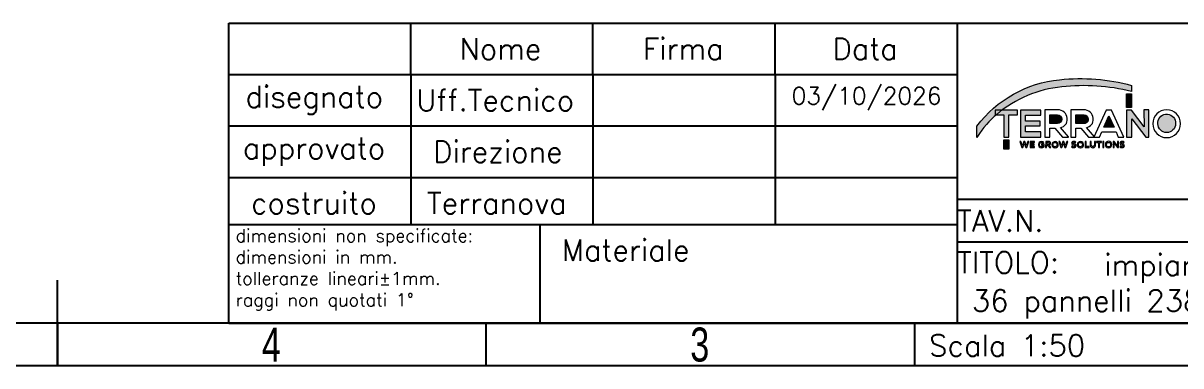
# Model space of a CAD drawing. Header units: millimetres. Extents: x -116399 to 112199, y -90759 to -31335.
# Drawn here: x -26224 to -19469, y -52637 to -50637 of the extents above; entities that cross this region are included whole.
import ezdxf

# ---------------------------------------------------------------- set-up
doc = ezdxf.new("R2010")
doc.units = ezdxf.units.MM
doc.layers.add('Livello 1', color=7, linetype='Continuous', lineweight=0)
doc.styles.add('Annotative', font='simplex.shx', dxfattribs={"height": 2.5})
doc.styles.add('Michele', font='simplex.shx', dxfattribs={"height": 2.5})
doc.styles.add('SLDTEXTSTYLE0', font='TXT', dxfattribs={"width": 0.75})

# ---------------------------------------------------------------- blocks, each defined once
blk = doc.blocks.new('1_50 TERRANOVA oriz A3')
at = {"layer": 'Livello 1'}
h = blk.add_hatch(color=40, dxfattribs=at)
edge = h.paths.add_edge_path()
edge.add_spline(control_points=[(16267.6, -12713.3), (16130.9, -12676.4), (15988.6, -12665.2), (15847.8, -12680.2), (15656.2, -12698.9), (15481.2, -12797.1), (15365.5, -12950.9), (15365.5, -12950.9), (15365.5, -13016.4), (15365.5, -13016.4), (15365.5, -13016.4), (15368.4, -13011.4), (15368.4, -13011.4), (15399.3, -12962.1), (15437.9, -12918.1), (15482.7, -12880.9), (15589.7, -12791), (15721.5, -12735.6), (15860.7, -12722.2), (15996.4, -12706.4), (16133.9, -12715.5), (16266.4, -12749), (16266.4, -12749), (16267.6, -12713.3), (16267.6, -12713.3)], knot_values=[0, 0, 0, 0, 1, 1, 1, 2, 2, 2, 3, 3, 3, 4, 4, 4, 5, 5, 5, 6, 6, 6, 7, 7, 7, 8, 8, 8, 8], degree=3, periodic=0)
h = blk.add_hatch(color=74, dxfattribs=at)
h.dxf.hatch_style = 2
h.paths.add_polyline_path([(16238, -12762), (16267.4, -12762), (16267.4, -12841.4), (16238, -12841.4)])
h = blk.add_hatch(color=252, dxfattribs=at)
edge = h.paths.add_edge_path()
edge.add_spline(control_points=[(15522.3, -12884.4), (15522.3, -12884.4), (15472.2, -12884.4), (15472.2, -12884.4), (15472.2, -12884.4), (15472.2, -12857.3), (15472.2, -12857.3), (15472.2, -12857.3), (15602.1, -12857.3), (15602.1, -12857.3), (15602.1, -12857.3), (15602.1, -12884.4), (15602.1, -12884.4), (15602.1, -12884.4), (15552, -12884.4), (15552, -12884.4), (15552, -12884.4), (15552, -13015.1), (15552, -13015.1), (15552, -13015.1), (15522.3, -13015.1), (15522.3, -13015.1), (15522.3, -13015.1), (15522.3, -12884.4), (15522.3, -12884.4)], knot_values=[0, 0, 0, 0, 1, 1, 1, 2, 2, 2, 3, 3, 3, 4, 4, 4, 5, 5, 5, 6, 6, 6, 7, 7, 7, 8, 8, 8, 8], degree=3, periodic=0)
h = blk.add_hatch(color=252, dxfattribs=at)
edge = h.paths.add_edge_path()
edge.add_spline(control_points=[(15737.5, -13015.1), (15737.5, -13015.1), (15619.5, -13015.1), (15619.5, -13015.1), (15619.5, -13015.1), (15619.5, -12857.5), (15619.5, -12857.5), (15619.5, -12857.5), (15737.5, -12857.5), (15737.5, -12857.5), (15737.5, -12857.5), (15737.5, -12886.4), (15737.5, -12886.4), (15737.5, -12886.4), (15649.3, -12886.4), (15649.3, -12886.4), (15649.3, -12886.4), (15649.3, -12921.7), (15649.3, -12921.7), (15649.3, -12921.7), (15734.7, -12921.7), (15734.7, -12921.7), (15734.7, -12921.7), (15734.7, -12949.4), (15734.7, -12949.4), (15734.7, -12949.4), (15649.3, -12949.4), (15649.3, -12949.4), (15649.3, -12949.4), (15649.3, -12984.6), (15649.3, -12984.6), (15649.3, -12984.6), (15737.5, -12984.6), (15737.5, -12984.6), (15737.5, -12984.6), (15737.5, -13015.1), (15737.5, -13015.1)], knot_values=[0, 0, 0, 0, 1, 1, 1, 2, 2, 2, 3, 3, 3, 4, 4, 4, 5, 5, 5, 6, 6, 6, 7, 7, 7, 8, 8, 8, 9, 9, 9, 10, 10, 10, 11, 11, 11, 12, 12, 12, 12], degree=3, periodic=0)
h = blk.add_hatch(color=252, dxfattribs=at)
edge = h.paths.add_edge_path()
edge.add_spline(control_points=[(15790.5, -12885.1), (15790.5, -12885.1), (15790.5, -12935.6), (15790.5, -12935.6), (15790.5, -12935.6), (15835.8, -12935.6), (15835.8, -12935.6), (15849.7, -12935.6), (15861, -12924.3), (15861, -12910.4), (15861, -12896.4), (15849.7, -12885.1), (15835.8, -12885.1), (15835.8, -12885.1), (15790.5, -12885.1), (15790.5, -12885.1)], knot_values=[0, 0, 0, 0, 1, 1, 1, 2, 2, 2, 3, 3, 3, 4, 4, 4, 5, 5, 5, 5], degree=3, periodic=0)
edge = h.paths.add_edge_path(flags=0)
h = blk.add_hatch(color=252, dxfattribs=at)
edge = h.paths.add_edge_path()
edge.add_spline(control_points=[(15942.5, -12885.1), (15942.5, -12885.1), (15942.5, -12935.6), (15942.5, -12935.6), (15942.5, -12935.6), (15987.7, -12935.6), (15987.7, -12935.6), (16001.1, -12937.1), (16013.2, -12927.3), (16014.7, -12913.9), (16014.8, -12912.7), (16014.9, -12911.5), (16014.8, -12910.4), (16015.1, -12896.6), (16004.1, -12885.3), (15990.4, -12885), (15989.5, -12885), (15988.6, -12885.1), (15987.7, -12885.1), (15987.7, -12885.1), (15942.5, -12885.1), (15942.5, -12885.1)], knot_values=[0, 0, 0, 0, 1, 1, 1, 2, 2, 2, 3, 3, 3, 4, 4, 4, 5, 5, 5, 6, 6, 6, 7, 7, 7, 7], degree=3, periodic=0)
edge = h.paths.add_edge_path(flags=0)
h = blk.add_hatch(color=252, dxfattribs=at)
edge = h.paths.add_edge_path()
edge.add_spline(control_points=[(16135.8, -12890.4), (16135.8, -12890.4), (16106.5, -12957.5), (16106.5, -12957.5), (16106.5, -12957.5), (16165.1, -12957.5), (16165.1, -12957.5), (16165.1, -12957.5), (16135.8, -12890.4), (16135.8, -12890.4)], knot_values=[0, 0, 0, 0, 1, 1, 1, 2, 2, 2, 3, 3, 3, 3], degree=3, periodic=0)
edge = h.paths.add_edge_path(flags=0)
h = blk.add_hatch(color=252, dxfattribs=at)
edge = h.paths.add_edge_path()
edge.add_spline(control_points=[(16339.2, -12856.4), (16339.2, -12856.4), (16369, -12856.4), (16369, -12856.4), (16369, -12856.4), (16369, -13015.1), (16369, -13015.1), (16369, -13015.1), (16351.4, -13015.1), (16351.4, -13015.1), (16351.4, -13015.1), (16268.5, -12909.3), (16268.5, -12909.3), (16268.5, -12909.3), (16268.5, -13015.1), (16268.5, -13015.1), (16268.5, -13015.1), (16238.8, -13015.1), (16238.8, -13015.1), (16238.8, -13015.1), (16238.8, -12857.5), (16238.8, -12857.5), (16238.8, -12857.5), (16267.1, -12857.5), (16267.1, -12857.5), (16267.1, -12857.5), (16340.1, -12955.2), (16340.1, -12955.2), (16340.1, -12955.2), (16339.2, -12856.4), (16339.2, -12856.4)], knot_values=[0, 0, 0, 0, 1, 1, 1, 2, 2, 2, 3, 3, 3, 4, 4, 4, 5, 5, 5, 6, 6, 6, 7, 7, 7, 8, 8, 8, 9, 9, 9, 10, 10, 10, 10], degree=3, periodic=0)
h = blk.add_hatch(color=252, dxfattribs=at)
edge = h.paths.add_edge_path()
edge.add_spline(control_points=[(16420.7, -12937), (16420.7, -12965.5), (16443.8, -12988.7), (16472.4, -12988.7), (16500.9, -12988.7), (16524.1, -12965.5), (16524.1, -12937), (16526.4, -12908.5), (16505.2, -12883.4), (16476.6, -12881), (16448.1, -12878.7), (16423.1, -12899.9), (16420.7, -12928.5), (16420.5, -12931.3), (16420.5, -12934.2), (16420.7, -12937)], knot_values=[0, 0, 0, 0, 1, 1, 1, 2, 2, 2, 3, 3, 3, 4, 4, 4, 5, 5, 5, 5], degree=3, periodic=0)
edge = h.paths.add_edge_path(flags=0)
h = blk.add_hatch(color=94, dxfattribs=at)
h.dxf.hatch_style = 2
h.paths.add_polyline_path([(15522.5, -13031), (15552, -13031), (15552, -13085.5), (15522.5, -13085.5)])
h = blk.add_hatch(color=74, dxfattribs=at)
h.dxf.hatch_style = 2
h.paths.add_polyline_path([(15522.5, -13031), (15552, -13031), (15552, -13085.5), (15522.5, -13085.5)])
for p, q in [((11000, -14100), (11000, -12350)), ((11000, -12350), (19750, -12350)), ((12062.5, -12650), (12062.5, -12350)), ((13125, -12650), (13125, -12350)), ((14187.5, -12650), (14187.5, -12350)), ((15250, -12350), (15250, -14100)), ((11000, -12650), (15250, -12650)), ((12062.5, -12650), (12062.5, -13525)), ((13125, -12650), (13125, -13525)), ((14187.5, -12650), (14187.5, -13525)), ((11000, -12950), (15250, -12950)), ((11000, -13250), (15250, -13250)), ((19750, -13379), (15250, -13379)), ((11000, -13525), (15250, -13525)), ((12814, -13525), (12814, -14100)), ((19750, -13629), (15250, -13629)), ((11000, -14100), (19750, -14100))]:
    blk.add_line(p, q)
at = {"color": 7, "linetype": 'Continuous'}
for p, q in [((10000, -14350), (10000, -13850)), ((19750, -14100), (250, -14100)), ((10000, -14100), (10000, -14350)), ((12500, -14100), (12500, -14350)), ((15000, -14100), (15000, -14350)), ((20000, -14350), (0, -14350))]:
    blk.add_line(p, q, dxfattribs=at)
at = {"layer": 'Livello 1'}
for points in [[(16238, -12762), (16267.4, -12762), (16267.4, -12841.4), (16238, -12841.4)], [(15522.5, -13031), (15552, -13031), (15552, -13085.5), (15522.5, -13085.5)], [(15522.5, -13031), (15552, -13031), (15552, -13085.5), (15522.5, -13085.5)]]:
    blk.add_lwpolyline(points, close=True, dxfattribs=at)
for points, knots in [([(16267.6, -12713.3), (16130.9, -12676.4), (15988.6, -12665.2), (15847.8, -12680.2), (15656.2, -12698.9), (15481.2, -12797.1), (15365.5, -12950.9), (15365.5, -12950.9), (15365.5, -13016.4), (15365.5, -13016.4), (15365.5, -13016.4), (15368.4, -13011.4), (15368.4, -13011.4), (15399.3, -12962.1), (15437.9, -12918.1), (15482.7, -12880.9), (15589.7, -12791), (15721.5, -12735.6), (15860.7, -12722.2), (15996.4, -12706.4), (16133.9, -12715.5), (16266.4, -12749), (16266.4, -12749), (16267.6, -12713.3), (16267.6, -12713.3)], [0, 0, 0, 0, 1, 1, 1, 2, 2, 2, 3, 3, 3, 4, 4, 4, 5, 5, 5, 6, 6, 6, 7, 7, 7, 8, 8, 8, 8]), ([(15522.3, -12884.4), (15522.3, -12884.4), (15472.2, -12884.4), (15472.2, -12884.4), (15472.2, -12884.4), (15472.2, -12857.3), (15472.2, -12857.3), (15472.2, -12857.3), (15602.1, -12857.3), (15602.1, -12857.3), (15602.1, -12857.3), (15602.1, -12884.4), (15602.1, -12884.4), (15602.1, -12884.4), (15552, -12884.4), (15552, -12884.4), (15552, -12884.4), (15552, -13015.1), (15552, -13015.1), (15552, -13015.1), (15522.3, -13015.1), (15522.3, -13015.1), (15522.3, -13015.1), (15522.3, -12884.4), (15522.3, -12884.4)], [0, 0, 0, 0, 1, 1, 1, 2, 2, 2, 3, 3, 3, 4, 4, 4, 5, 5, 5, 6, 6, 6, 7, 7, 7, 8, 8, 8, 8]), ([(15737.5, -13015.1), (15737.5, -13015.1), (15619.5, -13015.1), (15619.5, -13015.1), (15619.5, -13015.1), (15619.5, -12857.5), (15619.5, -12857.5), (15619.5, -12857.5), (15737.5, -12857.5), (15737.5, -12857.5), (15737.5, -12857.5), (15737.5, -12886.4), (15737.5, -12886.4), (15737.5, -12886.4), (15649.3, -12886.4), (15649.3, -12886.4), (15649.3, -12886.4), (15649.3, -12921.7), (15649.3, -12921.7), (15649.3, -12921.7), (15734.7, -12921.7), (15734.7, -12921.7), (15734.7, -12921.7), (15734.7, -12949.4), (15734.7, -12949.4), (15734.7, -12949.4), (15649.3, -12949.4), (15649.3, -12949.4), (15649.3, -12949.4), (15649.3, -12984.6), (15649.3, -12984.6), (15649.3, -12984.6), (15737.5, -12984.6), (15737.5, -12984.6), (15737.5, -12984.6), (15737.5, -13015.1), (15737.5, -13015.1)], [0, 0, 0, 0, 1, 1, 1, 2, 2, 2, 3, 3, 3, 4, 4, 4, 5, 5, 5, 6, 6, 6, 7, 7, 7, 8, 8, 8, 9, 9, 9, 10, 10, 10, 11, 11, 11, 12, 12, 12, 12]), ([(15900.3, -13015.1), (15900.3, -13015.1), (15865.1, -13015.1), (15865.1, -13015.1), (15865.1, -13015.1), (15819, -12962.2), (15819, -12962.2), (15819, -12962.2), (15790.5, -12962.2), (15790.5, -12962.2), (15790.5, -12962.2), (15790.5, -13015.1), (15790.5, -13015.1), (15790.5, -13015.1), (15760.8, -13015.1), (15760.8, -13015.1), (15760.8, -13015.1), (15760.8, -12856.4), (15760.8, -12856.4), (15760.8, -12856.4), (15835.8, -12856.4), (15835.8, -12856.4), (15864.9, -12854.3), (15890.3, -12876.1), (15892.4, -12905.3), (15892.5, -12906.6), (15892.6, -12908), (15892.6, -12909.3), (15894.3, -12933.7), (15876.9, -12955.3), (15852.7, -12958.9), (15852.7, -12958.9), (15900.3, -13012.9), (15900.3, -13012.9), (15900.3, -13012.9), (15900.3, -13015.1), (15900.3, -13015.1)], [0, 0, 0, 0, 1, 1, 1, 2, 2, 2, 3, 3, 3, 4, 4, 4, 5, 5, 5, 6, 6, 6, 7, 7, 7, 8, 8, 8, 9, 9, 9, 10, 10, 10, 11, 11, 11, 12, 12, 12, 12]), ([(15790.5, -12885.1), (15790.5, -12885.1), (15790.5, -12935.6), (15790.5, -12935.6), (15790.5, -12935.6), (15835.8, -12935.6), (15835.8, -12935.6), (15849.7, -12935.6), (15861, -12924.3), (15861, -12910.4), (15861, -12896.4), (15849.7, -12885.1), (15835.8, -12885.1), (15835.8, -12885.1), (15790.5, -12885.1), (15790.5, -12885.1)], [0, 0, 0, 0, 1, 1, 1, 2, 2, 2, 3, 3, 3, 4, 4, 4, 5, 5, 5, 5]), ([(16052.4, -13015.1), (16052.4, -13015.1), (16017.1, -13015.1), (16017.1, -13015.1), (16017.1, -13015.1), (15971.3, -12962.2), (15971.3, -12962.2), (15971.3, -12962.2), (15942.7, -12962.2), (15942.7, -12962.2), (15942.7, -12962.2), (15942.7, -13015.1), (15942.7, -13015.1), (15942.7, -13015.1), (15912.3, -13015.1), (15912.3, -13015.1), (15912.3, -13015.1), (15912.3, -12856.4), (15912.3, -12856.4), (15912.3, -12856.4), (15987.3, -12856.4), (15987.3, -12856.4), (16016.5, -12854.3), (16041.8, -12876.1), (16044, -12905.3), (16044.1, -12906.6), (16044.1, -12908), (16044.1, -12909.3), (16045.8, -12933.7), (16028.5, -12955.3), (16004.2, -12958.9), (16004.2, -12958.9), (16052, -13012.9), (16052, -13012.9), (16052, -13012.9), (16052.4, -13015.1), (16052.4, -13015.1)], [0, 0, 0, 0, 1, 1, 1, 2, 2, 2, 3, 3, 3, 4, 4, 4, 5, 5, 5, 6, 6, 6, 7, 7, 7, 8, 8, 8, 9, 9, 9, 10, 10, 10, 11, 11, 11, 12, 12, 12, 12]), ([(15942.5, -12885.1), (15942.5, -12885.1), (15942.5, -12935.6), (15942.5, -12935.6), (15942.5, -12935.6), (15987.7, -12935.6), (15987.7, -12935.6), (16001.1, -12937.1), (16013.2, -12927.3), (16014.7, -12913.9), (16014.8, -12912.7), (16014.9, -12911.5), (16014.8, -12910.4), (16015.1, -12896.6), (16004.1, -12885.3), (15990.4, -12885), (15989.5, -12885), (15988.6, -12885.1), (15987.7, -12885.1), (15987.7, -12885.1), (15942.5, -12885.1), (15942.5, -12885.1)], [0, 0, 0, 0, 1, 1, 1, 2, 2, 2, 3, 3, 3, 4, 4, 4, 5, 5, 5, 6, 6, 6, 7, 7, 7, 7]), ([(16176.9, -12985.2), (16176.9, -12985.2), (16094, -12985.2), (16094, -12985.2), (16094, -12985.2), (16080.4, -13015), (16080.4, -13015), (16080.4, -13015), (16048.3, -13015), (16048.3, -13015), (16048.3, -13015), (16118.9, -12857.3), (16118.9, -12857.3), (16118.9, -12857.3), (16151.3, -12857.3), (16151.3, -12857.3), (16151.3, -12857.3), (16221.9, -13015), (16221.9, -13015), (16221.9, -13015), (16189.6, -13015), (16189.6, -13015), (16189.6, -13015), (16176.9, -12985.2), (16176.9, -12985.2)], [0, 0, 0, 0, 1, 1, 1, 2, 2, 2, 3, 3, 3, 4, 4, 4, 5, 5, 5, 6, 6, 6, 7, 7, 7, 8, 8, 8, 8]), ([(16135.8, -12890.4), (16135.8, -12890.4), (16106.5, -12957.5), (16106.5, -12957.5), (16106.5, -12957.5), (16165.1, -12957.5), (16165.1, -12957.5), (16165.1, -12957.5), (16135.8, -12890.4), (16135.8, -12890.4)], [0, 0, 0, 0, 1, 1, 1, 2, 2, 2, 3, 3, 3, 3]), ([(16339.2, -12856.4), (16339.2, -12856.4), (16369, -12856.4), (16369, -12856.4), (16369, -12856.4), (16369, -13015.1), (16369, -13015.1), (16369, -13015.1), (16351.4, -13015.1), (16351.4, -13015.1), (16351.4, -13015.1), (16268.5, -12909.3), (16268.5, -12909.3), (16268.5, -12909.3), (16268.5, -13015.1), (16268.5, -13015.1), (16268.5, -13015.1), (16238.8, -13015.1), (16238.8, -13015.1), (16238.8, -13015.1), (16238.8, -12857.5), (16238.8, -12857.5), (16238.8, -12857.5), (16267.1, -12857.5), (16267.1, -12857.5), (16267.1, -12857.5), (16340.1, -12955.2), (16340.1, -12955.2), (16340.1, -12955.2), (16339.2, -12856.4), (16339.2, -12856.4)], [0, 0, 0, 0, 1, 1, 1, 2, 2, 2, 3, 3, 3, 4, 4, 4, 5, 5, 5, 6, 6, 6, 7, 7, 7, 8, 8, 8, 9, 9, 9, 10, 10, 10, 10]), ([(16553.3, -12937), (16553.4, -12981.7), (16517.2, -13018), (16472.5, -13018.1), (16427.8, -13018.1), (16391.5, -12981.9), (16391.4, -12937.2), (16391.4, -12937.1), (16391.4, -12937.1), (16391.4, -12937), (16391.4, -12892.3), (16427.6, -12856), (16472.3, -12855.9), (16517, -12855.9), (16553.3, -12892.1), (16553.3, -12936.8), (16553.3, -12936.9), (16553.3, -12936.9), (16553.3, -12937)], [0, 0, 0, 0, 1, 1, 1, 2, 2, 2, 3, 3, 3, 4, 4, 4, 5, 5, 5, 6, 6, 6, 6]), ([(16420.7, -12937), (16420.7, -12965.5), (16443.8, -12988.7), (16472.4, -12988.7), (16500.9, -12988.7), (16524.1, -12965.5), (16524.1, -12937), (16526.4, -12908.5), (16505.2, -12883.4), (16476.6, -12881), (16448.1, -12878.7), (16423.1, -12899.9), (16420.7, -12928.5), (16420.5, -12931.3), (16420.5, -12934.2), (16420.7, -12937)], [0, 0, 0, 0, 1, 1, 1, 2, 2, 2, 3, 3, 3, 4, 4, 4, 5, 5, 5, 5]), ([(15615.1, -13040.4), (15615.1, -13040.4), (15621.8, -13040.4), (15621.8, -13040.4), (15621.8, -13040.4), (15630.3, -13066.8), (15630.3, -13066.8), (15630.3, -13066.8), (15639.1, -13040.4), (15639.1, -13040.4), (15639.1, -13040.4), (15644.4, -13040.4), (15644.4, -13040.4), (15644.4, -13040.4), (15653.2, -13066.8), (15653.2, -13066.8), (15653.2, -13066.8), (15661.7, -13040.4), (15661.7, -13040.4), (15661.7, -13040.4), (15668.2, -13040.4), (15668.2, -13040.4), (15668.2, -13040.4), (15655.9, -13075.6), (15655.9, -13075.6), (15655.9, -13075.6), (15650.4, -13075.6), (15650.4, -13075.6), (15650.4, -13075.6), (15641.8, -13050.1), (15641.8, -13050.1), (15641.8, -13050.1), (15632.9, -13075.6), (15632.9, -13075.6), (15632.9, -13075.6), (15627.5, -13075.6), (15627.5, -13075.6), (15627.5, -13075.6), (15615.1, -13040.4), (15615.1, -13040.4)], [0, 0, 0, 0, 1, 1, 1, 2, 2, 2, 3, 3, 3, 4, 4, 4, 5, 5, 5, 6, 6, 6, 7, 7, 7, 8, 8, 8, 9, 9, 9, 10, 10, 10, 11, 11, 11, 12, 12, 12, 13, 13, 13, 13]), ([(15675.3, -13040.4), (15675.3, -13040.4), (15701.7, -13040.4), (15701.7, -13040.4), (15701.7, -13040.4), (15701.7, -13046), (15701.7, -13046), (15701.7, -13046), (15681.4, -13046), (15681.4, -13046), (15681.4, -13046), (15681.4, -13055.4), (15681.4, -13055.4), (15681.4, -13055.4), (15699.1, -13055.4), (15699.1, -13055.4), (15699.1, -13055.4), (15699.1, -13060.8), (15699.1, -13060.8), (15699.1, -13060.8), (15681.4, -13060.8), (15681.4, -13060.8), (15681.4, -13060.8), (15681.4, -13070.5), (15681.4, -13070.5), (15681.4, -13070.5), (15701.9, -13070.5), (15701.9, -13070.5), (15701.9, -13070.5), (15701.9, -13076), (15701.9, -13076), (15701.9, -13076), (15675.3, -13076), (15675.3, -13076), (15675.3, -13076), (15675.3, -13040.4), (15675.3, -13040.4)], [0, 0, 0, 0, 1, 1, 1, 2, 2, 2, 3, 3, 3, 4, 4, 4, 5, 5, 5, 6, 6, 6, 7, 7, 7, 8, 8, 8, 9, 9, 9, 10, 10, 10, 11, 11, 11, 12, 12, 12, 12]), ([(15724.1, -13058.4), (15724.1, -13058.4), (15724.1, -13058.4), (15724.1, -13058.4), (15724.1, -13048.6), (15732, -13040.7), (15741.8, -13040.7), (15746.7, -13040.5), (15751.6, -13042.2), (15755.4, -13045.5), (15755.4, -13045.5), (15751.5, -13050.2), (15751.5, -13050.2), (15748.7, -13047.7), (15745.1, -13046.3), (15741.4, -13046.4), (15734.8, -13046.7), (15729.7, -13052.4), (15730, -13059.1), (15730, -13059.1), (15730, -13059.1), (15730, -13059.1), (15729.5, -13065.7), (15734.4, -13071.4), (15741, -13071.9), (15741.3, -13071.9), (15741.6, -13071.9), (15741.9, -13071.9), (15745.1, -13071.9), (15748.1, -13070.9), (15750.6, -13069.1), (15750.6, -13069.1), (15750.6, -13062.4), (15750.6, -13062.4), (15750.6, -13062.4), (15741.4, -13062.4), (15741.4, -13062.4), (15741.4, -13062.4), (15741.4, -13056.9), (15741.4, -13056.9), (15741.4, -13056.9), (15756.8, -13056.9), (15756.8, -13056.9), (15756.8, -13056.9), (15756.8, -13071.9), (15756.8, -13071.9), (15752.6, -13075.6), (15747.3, -13077.6), (15741.8, -13077.6), (15732, -13077.6), (15724.1, -13069.8), (15724.1, -13060), (15724.1, -13059.5), (15724.1, -13058.9), (15724.1, -13058.4)], [0, 0, 0, 0, 1, 1, 1, 2, 2, 2, 3, 3, 3, 4, 4, 4, 5, 5, 5, 6, 6, 6, 7, 7, 7, 8, 8, 8, 9, 9, 9, 10, 10, 10, 11, 11, 11, 12, 12, 12, 13, 13, 13, 14, 14, 14, 15, 15, 15, 16, 16, 16, 17, 17, 17, 18, 18, 18, 18]), ([(15766.3, -13040.4), (15766.3, -13040.4), (15782.2, -13040.4), (15782.2, -13040.4), (15785.9, -13040.2), (15789.6, -13041.5), (15792.4, -13043.9), (15794.4, -13046), (15795.5, -13048.8), (15795.4, -13051.7), (15795.4, -13051.7), (15795.4, -13051.7), (15795.4, -13051.7), (15795.5, -13056.8), (15792, -13061.3), (15786.9, -13062.4), (15786.9, -13062.4), (15796.5, -13075.8), (15796.5, -13075.8), (15796.5, -13075.8), (15788.9, -13075.8), (15788.9, -13075.8), (15788.9, -13075.8), (15780, -13063.5), (15780, -13063.5), (15780, -13063.5), (15772.1, -13063.5), (15772.1, -13063.5), (15772.1, -13063.5), (15772.1, -13075.8), (15772.1, -13075.8), (15772.1, -13075.8), (15765.9, -13075.8), (15765.9, -13075.8), (15765.9, -13075.8), (15766.3, -13040.4), (15766.3, -13040.4)], [0, 0, 0, 0, 1, 1, 1, 2, 2, 2, 3, 3, 3, 4, 4, 4, 5, 5, 5, 6, 6, 6, 7, 7, 7, 8, 8, 8, 9, 9, 9, 10, 10, 10, 11, 11, 11, 12, 12, 12, 12]), ([(15781.6, -13058), (15786.2, -13058), (15789, -13055.7), (15789, -13052.2), (15789, -13052.2), (15789, -13052.2), (15789, -13052.2), (15789, -13048.3), (15786.2, -13046.4), (15781.6, -13046.4), (15781.6, -13046.4), (15772.5, -13046.4), (15772.5, -13046.4), (15772.5, -13046.4), (15772.5, -13058.2), (15772.5, -13058.2), (15772.5, -13058.2), (15781.6, -13058), (15781.6, -13058)], [0, 0, 0, 0, 1, 1, 1, 2, 2, 2, 3, 3, 3, 4, 4, 4, 5, 5, 5, 6, 6, 6, 6]), ([(15802.1, -13058.4), (15802.1, -13058.4), (15802.1, -13058.4), (15802.1, -13058.4), (15803.1, -13048.1), (15812.2, -13040.6), (15822.5, -13041.6), (15831.4, -13042.4), (15838.4, -13049.5), (15839.3, -13058.4), (15839.3, -13058.4), (15839.3, -13058.4), (15839.3, -13058.4), (15839.8, -13068.1), (15832.3, -13076.4), (15822.6, -13076.9), (15821.9, -13076.9), (15821.3, -13076.9), (15820.6, -13076.9), (15810.9, -13077.4), (15802.6, -13069.9), (15802.1, -13060.2), (15802.1, -13059.6), (15802.1, -13059), (15802.1, -13058.4)], [0, 0, 0, 0, 1, 1, 1, 2, 2, 2, 3, 3, 3, 4, 4, 4, 5, 5, 5, 6, 6, 6, 7, 7, 7, 8, 8, 8, 8]), ([(15832.8, -13058.4), (15832.8, -13058.4), (15832.8, -13058.4), (15832.8, -13058.4), (15833.1, -13051.6), (15827.9, -13046), (15821.2, -13045.7), (15821, -13045.7), (15820.8, -13045.7), (15820.6, -13045.7), (15814, -13045.6), (15808.6, -13051), (15808.6, -13057.6), (15808.6, -13057.9), (15808.6, -13058.1), (15808.6, -13058.4), (15808.6, -13058.4), (15808.6, -13058.4), (15808.6, -13058.4), (15808.3, -13065.1), (15813.5, -13070.8), (15820.3, -13071), (15820.4, -13071.1), (15820.6, -13071.1), (15820.8, -13071.1), (15827.4, -13071.1), (15832.8, -13065.7), (15832.8, -13059.1), (15832.8, -13058.8), (15832.8, -13058.6), (15832.8, -13058.4)], [0, 0, 0, 0, 1, 1, 1, 2, 2, 2, 3, 3, 3, 4, 4, 4, 5, 5, 5, 6, 6, 6, 7, 7, 7, 8, 8, 8, 9, 9, 9, 10, 10, 10, 10]), ([(15842.8, -13040.4), (15842.8, -13040.4), (15849.5, -13040.4), (15849.5, -13040.4), (15849.5, -13040.4), (15858.2, -13066.8), (15858.2, -13066.8), (15858.2, -13066.8), (15866.8, -13040.4), (15866.8, -13040.4), (15866.8, -13040.4), (15872.1, -13040.4), (15872.1, -13040.4), (15872.1, -13040.4), (15880.9, -13066.8), (15880.9, -13066.8), (15880.9, -13066.8), (15889.4, -13040.4), (15889.4, -13040.4), (15889.4, -13040.4), (15896.1, -13040.4), (15896.1, -13040.4), (15896.1, -13040.4), (15883.6, -13075.6), (15883.6, -13075.6), (15883.6, -13075.6), (15878.1, -13075.6), (15878.1, -13075.6), (15878.1, -13075.6), (15869.5, -13050.1), (15869.5, -13050.1), (15869.5, -13050.1), (15860.7, -13075.6), (15860.7, -13075.6), (15860.7, -13075.6), (15855.2, -13075.6), (15855.2, -13075.6), (15855.2, -13075.6), (15842.8, -13040.4), (15842.8, -13040.4)], [0, 0, 0, 0, 1, 1, 1, 2, 2, 2, 3, 3, 3, 4, 4, 4, 5, 5, 5, 6, 6, 6, 7, 7, 7, 8, 8, 8, 9, 9, 9, 10, 10, 10, 11, 11, 11, 12, 12, 12, 13, 13, 13, 13]), ([(15916.4, -13070.9), (15916.4, -13070.9), (15920.3, -13066.5), (15920.3, -13066.5), (15923.3, -13069.3), (15927.2, -13071), (15931.4, -13071.1), (15935.3, -13071.1), (15937.7, -13069.3), (15937.7, -13066.5), (15937.7, -13066.5), (15937.7, -13066.5), (15937.7, -13066.5), (15937.7, -13063.8), (15936.3, -13062.6), (15929.8, -13061), (15923.3, -13059.4), (15917.8, -13056.9), (15917.8, -13050.2), (15917.8, -13050.2), (15917.8, -13050.2), (15917.8, -13050.2), (15918.1, -13044.2), (15923.2, -13039.5), (15929.2, -13039.8), (15929.5, -13039.8), (15929.7, -13039.8), (15930, -13039.8), (15934.7, -13039.7), (15939.4, -13041.4), (15943, -13044.4), (15943, -13044.4), (15939.7, -13049.2), (15939.7, -13049.2), (15936.9, -13046.9), (15933.5, -13045.6), (15930, -13045.5), (15926.3, -13045.5), (15924.2, -13047.2), (15924.2, -13049.7), (15924.2, -13049.7), (15924.2, -13049.7), (15924.2, -13049.7), (15924.2, -13052.5), (15925.7, -13053.8), (15932.6, -13055.4), (15939.5, -13056.9), (15944.1, -13059.9), (15944.1, -13065.8), (15944.1, -13065.8), (15944.1, -13065.8), (15944.1, -13065.8), (15944.1, -13072.5), (15938.8, -13076.4), (15931.4, -13076.4), (15925.9, -13076.5), (15920.5, -13074.5), (15916.4, -13070.9)], [0, 0, 0, 0, 1, 1, 1, 2, 2, 2, 3, 3, 3, 4, 4, 4, 5, 5, 5, 6, 6, 6, 7, 7, 7, 8, 8, 8, 9, 9, 9, 10, 10, 10, 11, 11, 11, 12, 12, 12, 13, 13, 13, 14, 14, 14, 15, 15, 15, 16, 16, 16, 17, 17, 17, 18, 18, 18, 19, 19, 19, 19]), ([(15950.4, -13058.4), (15950.4, -13058.4), (15950.4, -13058.4), (15950.4, -13058.4), (15951.4, -13048.1), (15960.6, -13040.6), (15970.9, -13041.6), (15979.8, -13042.4), (15986.8, -13049.5), (15987.7, -13058.4), (15987.7, -13058.4), (15987.7, -13058.4), (15987.7, -13058.4), (15988.2, -13068.1), (15980.7, -13076.4), (15971, -13076.9), (15970.3, -13076.9), (15969.6, -13076.9), (15969, -13076.9), (15959.2, -13077.4), (15950.9, -13069.9), (15950.4, -13060.2), (15950.4, -13059.6), (15950.4, -13059), (15950.4, -13058.4)], [0, 0, 0, 0, 1, 1, 1, 2, 2, 2, 3, 3, 3, 4, 4, 4, 5, 5, 5, 6, 6, 6, 7, 7, 7, 8, 8, 8, 8]), ([(15981.1, -13058.4), (15981.1, -13058.4), (15981.1, -13058.4), (15981.1, -13058.4), (15981.3, -13051.5), (15976, -13045.9), (15969.1, -13045.7), (15969.1, -13045.7), (15969, -13045.7), (15969, -13045.7), (15962.3, -13045.6), (15957, -13051), (15956.9, -13057.6), (15956.9, -13057.9), (15957, -13058.1), (15957, -13058.4), (15957, -13058.4), (15957, -13058.4), (15957, -13058.4), (15956.7, -13065.1), (15961.9, -13070.8), (15968.6, -13071), (15968.8, -13071.1), (15969, -13071.1), (15969.1, -13071.1), (15975.8, -13071.1), (15981.1, -13065.7), (15981.2, -13059.1), (15981.2, -13058.8), (15981.1, -13058.6), (15981.1, -13058.4), (15981.1, -13058.4), (15981.1, -13058.4), (15981.1, -13058.4)], [0, 0, 0, 0, 1, 1, 1, 2, 2, 2, 3, 3, 3, 4, 4, 4, 5, 5, 5, 6, 6, 6, 7, 7, 7, 8, 8, 8, 9, 9, 9, 10, 10, 10, 11, 11, 11, 11]), ([(15995.8, -13040.4), (15995.8, -13040.4), (16002.1, -13040.4), (16002.1, -13040.4), (16002.1, -13040.4), (16002.1, -13070.4), (16002.1, -13070.4), (16002.1, -13070.4), (16020.8, -13070.4), (16020.8, -13070.4), (16020.8, -13070.4), (16020.8, -13076), (16020.8, -13076), (16020.8, -13076), (15995.8, -13076), (15995.8, -13076), (15995.8, -13076), (15995.8, -13040.4), (15995.8, -13040.4)], [0, 0, 0, 0, 1, 1, 1, 2, 2, 2, 3, 3, 3, 4, 4, 4, 5, 5, 5, 6, 6, 6, 6]), ([(16026.3, -13061), (16026.3, -13061), (16026.3, -13040.4), (16026.3, -13040.4), (16026.3, -13040.4), (16032.6, -13040.4), (16032.6, -13040.4), (16032.6, -13040.4), (16032.6, -13060.7), (16032.6, -13060.7), (16032.6, -13067.4), (16036, -13070.9), (16041.6, -13070.9), (16047.3, -13070.9), (16050.6, -13067.5), (16050.6, -13061), (16050.6, -13061), (16050.6, -13040.4), (16050.6, -13040.4), (16050.6, -13040.4), (16057, -13040.4), (16057, -13040.4), (16057, -13040.4), (16057, -13060.7), (16057, -13060.7), (16057.9, -13068.6), (16052.2, -13075.8), (16044.2, -13076.6), (16043.4, -13076.7), (16042.5, -13076.8), (16041.6, -13076.7), (16033.8, -13077.3), (16026.9, -13071.5), (16026.3, -13063.6), (16026.2, -13062.7), (16026.2, -13061.9), (16026.3, -13061)], [0, 0, 0, 0, 1, 1, 1, 2, 2, 2, 3, 3, 3, 4, 4, 4, 5, 5, 5, 6, 6, 6, 7, 7, 7, 8, 8, 8, 9, 9, 9, 10, 10, 10, 11, 11, 11, 12, 12, 12, 12]), ([(16074.8, -13046.2), (16074.8, -13046.2), (16063.5, -13046.2), (16063.5, -13046.2), (16063.5, -13046.2), (16063.5, -13040.4), (16063.5, -13040.4), (16063.5, -13040.4), (16092.4, -13040.4), (16092.4, -13040.4), (16092.4, -13040.4), (16092.4, -13046.2), (16092.4, -13046.2), (16092.4, -13046.2), (16081.1, -13046.2), (16081.1, -13046.2), (16081.1, -13046.2), (16081.1, -13076), (16081.1, -13076), (16081.1, -13076), (16074.8, -13076), (16074.8, -13076), (16074.8, -13076), (16074.8, -13046.2), (16074.8, -13046.2)], [0, 0, 0, 0, 1, 1, 1, 2, 2, 2, 3, 3, 3, 4, 4, 4, 5, 5, 5, 6, 6, 6, 7, 7, 7, 8, 8, 8, 8]), ([(16100, -13040.4), (16100, -13040.4), (16106.4, -13040.4), (16106.4, -13040.4), (16106.4, -13040.4), (16106.4, -13075.6), (16106.4, -13075.6), (16106.4, -13075.6), (16100.2, -13075.6), (16100.2, -13075.6), (16100.2, -13075.6), (16100, -13040.4), (16100, -13040.4)], [0, 0, 0, 0, 1, 1, 1, 2, 2, 2, 3, 3, 3, 4, 4, 4, 4]), ([(16114.7, -13058.4), (16114.7, -13058.4), (16114.7, -13058.4), (16114.7, -13058.4), (16114.7, -13048), (16123.1, -13039.7), (16133.4, -13039.7), (16143.7, -13039.7), (16152, -13048.1), (16152.1, -13058.4), (16152.1, -13058.4), (16152.1, -13058.4), (16152.1, -13058.4), (16152, -13068.7), (16143.6, -13077), (16133.3, -13077), (16123, -13077), (16114.7, -13068.7), (16114.7, -13058.4)], [0, 0, 0, 0, 1, 1, 1, 2, 2, 2, 3, 3, 3, 4, 4, 4, 5, 5, 5, 6, 6, 6, 6]), ([(16145.5, -13058.4), (16145.5, -13058.4), (16145.5, -13058.4), (16145.5, -13058.4), (16145.7, -13051.5), (16140.4, -13045.9), (16133.5, -13045.7), (16133.5, -13045.7), (16133.4, -13045.7), (16133.4, -13045.7), (16126.7, -13045.6), (16121.4, -13051), (16121.3, -13057.6), (16121.3, -13057.9), (16121.3, -13058.1), (16121.4, -13058.4), (16121.4, -13058.4), (16121.4, -13058.4), (16121.4, -13058.4), (16120.6, -13065), (16125.3, -13071.1), (16132, -13071.9), (16138.7, -13072.7), (16144.7, -13068), (16145.5, -13061.3), (16145.6, -13060.3), (16145.6, -13059.3), (16145.5, -13058.4)], [0, 0, 0, 0, 1, 1, 1, 2, 2, 2, 3, 3, 3, 4, 4, 4, 5, 5, 5, 6, 6, 6, 7, 7, 7, 8, 8, 8, 9, 9, 9, 9]), ([(16160.2, -13040.4), (16160.2, -13040.4), (16166, -13040.4), (16166, -13040.4), (16166, -13040.4), (16185, -13065.1), (16185, -13065.1), (16185, -13065.1), (16185, -13040.4), (16185, -13040.4), (16185, -13040.4), (16191.2, -13040.4), (16191.2, -13040.4), (16191.2, -13040.4), (16191.2, -13075.6), (16191.2, -13075.6), (16191.2, -13075.6), (16186.1, -13075.6), (16186.1, -13075.6), (16186.1, -13075.6), (16166.3, -13050.4), (16166.3, -13050.4), (16166.3, -13050.4), (16166.3, -13075.6), (16166.3, -13075.6), (16166.3, -13075.6), (16160.2, -13075.6), (16160.2, -13075.6), (16160.2, -13075.6), (16160.2, -13040.4), (16160.2, -13040.4)], [0, 0, 0, 0, 1, 1, 1, 2, 2, 2, 3, 3, 3, 4, 4, 4, 5, 5, 5, 6, 6, 6, 7, 7, 7, 8, 8, 8, 9, 9, 9, 10, 10, 10, 10]), ([(16198.6, -13070.9), (16198.6, -13070.9), (16202.3, -13066.5), (16202.3, -13066.5), (16205.4, -13069.3), (16209.4, -13070.9), (16213.6, -13071.1), (16217.5, -13071.1), (16220, -13069.3), (16220, -13066.5), (16220, -13066.5), (16220, -13066.5), (16220, -13066.5), (16220, -13063.8), (16218.5, -13062.6), (16211.8, -13061), (16205.1, -13059.4), (16200, -13056.9), (16200, -13050.2), (16200, -13050.2), (16200, -13050.2), (16200, -13050.2), (16200.3, -13044.2), (16205.4, -13039.5), (16211.4, -13039.8), (16211.7, -13039.8), (16211.9, -13039.8), (16212.2, -13039.8), (16216.9, -13039.7), (16221.5, -13041.4), (16225.1, -13044.4), (16225.1, -13044.4), (16221.7, -13049.2), (16221.7, -13049.2), (16219, -13046.9), (16215.6, -13045.6), (16212, -13045.5), (16208.5, -13045.5), (16206.2, -13047.2), (16206.2, -13049.7), (16206.2, -13049.7), (16206.2, -13049.7), (16206.2, -13049.7), (16206.2, -13052.5), (16208, -13053.8), (16214.7, -13055.4), (16221.4, -13056.9), (16226.1, -13059.9), (16226.1, -13065.8), (16226.1, -13065.8), (16226.1, -13065.8), (16226.1, -13065.8), (16226.1, -13072.5), (16221, -13076.4), (16213.4, -13076.4), (16208, -13076.5), (16202.7, -13074.5), (16198.6, -13070.9)], [0, 0, 0, 0, 1, 1, 1, 2, 2, 2, 3, 3, 3, 4, 4, 4, 5, 5, 5, 6, 6, 6, 7, 7, 7, 8, 8, 8, 9, 9, 9, 10, 10, 10, 11, 11, 11, 12, 12, 12, 13, 13, 13, 14, 14, 14, 15, 15, 15, 16, 16, 16, 17, 17, 17, 18, 18, 18, 19, 19, 19, 19])]:
    blk.add_open_spline(points, degree=3, knots=knots, dxfattribs=at)
at = {"style": 'Michele'}
for s, height, p in [('Nome', 125, (12346.7, -12562.5)), ('Firma', 125, (13415.2, -12562.5)), ('Data', 125, (14522.3, -12562.5)), ('disegnato', 125, (11096.7, -12841.7)), ('Uff.Tecnico', 125, (12093.7, -12862.5)), ('approvato', 125, (11081.8, -13141.7)), ('Direzione', 125, (12192, -13162.5)), ('costruito', 125, (11129.5, -13462.5)), ('Terranova', 125, (12156.2, -13462.5)), ('TAV.N.', 125, (15250, -13566.5)), ('dimensioni non specificate:', 75, (11039.8, -13627.4)), ('Materiale', 125, (12943.5, -13737.5)), ('dimensioni in mm.', 75, (11039.8, -13752.4)), ('TITOLO:', 125, (15250, -13809.2)), ('tolleranze lineari±1mm.', 75, (11039.8, -13877.4)), ('raggi non quotati 1°', 75, (11039.8, -14002.4)), ('Scala 1:50', 125, (15085.8, -14294.2))]:
    blk.add_text(s, height=height, dxfattribs=at).set_placement(p)
at = {"color": 7, "linetype": 'Continuous', "char_height": 198.4, "attachment_point": 2, "style": 'SLDTEXTSTYLE0'}
for s, insert in [('4', (11248, -14126.4)), ('3', (13748, -14126.4))]:
    blk.add_mtext(s, dxfattribs=dict(at, insert=insert))

msp = doc.modelspace()

# ---------------------------------------------------------------- block references
msp.add_blockref('1_50 TERRANOVA oriz A3', (-36024.311, -38287.427))

# ---------------------------------------------------------------- texts
at = {"attachment_point": 1, "style": 'Annotative'}
for s, insert, char_height, width in [('\\pxqc;03/10/2026', (-21834.246, -51011.779), 100, 1062.49999), ('         impianto fisso DE VITA\\P36 pannelli 2384x1303', (-20688.217, -51986.065), 125, 5036.24995)]:
    msp.add_mtext(s, dxfattribs=dict(at, insert=insert, char_height=char_height, width=width))

doc.saveas('drawing.dxf')
